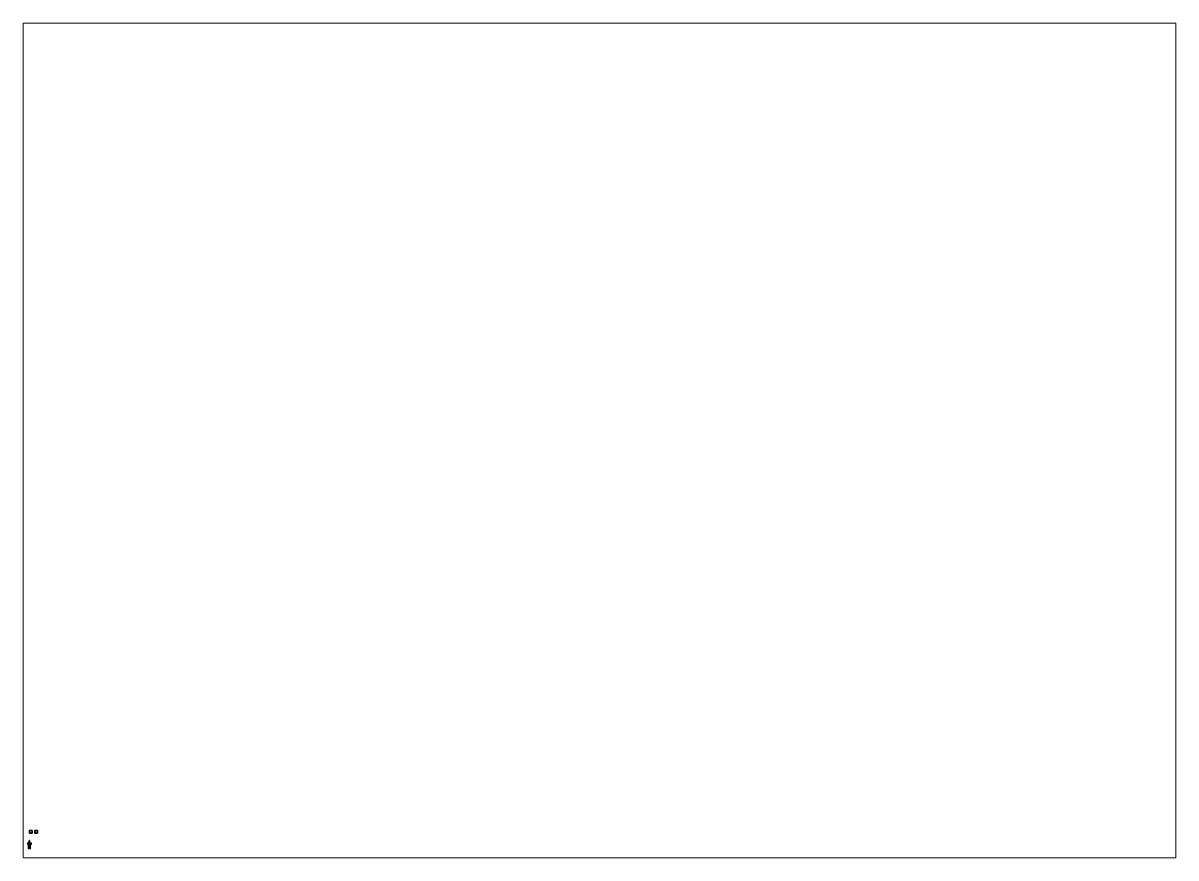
# Paper-space layout 'Layout1' of a CAD drawing. Header units: millimetres. Extents: x 28 to 251, y 20 to 181.
# The model-space entities are those that its viewports show. They can reach past a viewport. Long polylines and large blocks are cut down to what shows.
import ezdxf

# ---------------------------------------------------------------- set-up
doc = ezdxf.new("R2010")
doc.units = ezdxf.units.MM
for name, color, linetype in [('barrel', 1, 'Continuous'), ('carriage', 7, 'Continuous'), ('sleeve', 5, 'Continuous'), ('trail', 5, 'Continuous'), ('turret', 2, 'Continuous'), ('wheels', 2, 'Continuous')]:
    doc.layers.add(name, color=color, linetype=linetype)

msp = doc.modelspace()

# ---------------------------------------------------------------- linework, layer by layer
for points in [[(1, 4.85, 1), (1, 4.85), (0, 4.85), (0, 4.85, 1)], [(1, 4.85), (1, 3.85), (0, 3.85), (0, 4.85)], [(0, 4.85), (0, 3.85), (0, 3.85, 1), (0, 4.85, 1)], [(0, 4.85, 1), (0, 3.85, 1), (1, 3.85, 1), (1, 4.85, 1)], [(1, 3.85, 1), (1, 3.85), (1, 4.85), (1, 4.85, 1)], [(3, 4.85), (3, 3.85), (2, 3.85), (2, 4.85)], [(2, 4.85), (2, 3.85), (3, 3.85), (3, 4.85)], [(0, 3.85, 1), (0, 3.85), (1, 3.85), (1, 3.85, 1)]]:
    msp.add_3dface(points)
at = {"layer": 'barrel'}
for points in [[(-0.08, 0.05, 0.94), (-0.08, -0.25, 0.94), (-0.08, -0.25, 0.98), (-0.08, 0.02, 0.98)], [(0.08, 0.02, 0.98), (0.08, 0.05, 0.94), (-0.08, 0.05, 0.94), (-0.08, 0.02, 0.98)], [(0.08, 0.05, 0.94), (0.08, -0.25, 0.94), (-0.08, -0.25, 0.94), (-0.08, 0.05, 0.94)], [(-0.08, 0.02, 0.98), (-0.08, -0.25, 0.98), (0.08, -0.25, 0.98), (0.08, 0.02, 0.98)], [(-0.02, 0.58, 0.93), (-0.05, 0.58, 0.89), (-0.05, 0.32, 0.89), (-0.03, 0.32, 0.93)], [(-0.05, 0.58, 0.89), (-0.02, 0.58, 0.85), (-0.03, 0.32, 0.85), (-0.05, 0.32, 0.89)], [(-0.02, 0.58, 0.92), (-0.04, 0.58, 0.89), (-0.05, 0.58, 0.89), (-0.02, 0.58, 0.93)], [(-0.04, 0.58, 0.89), (-0.02, 0.58, 0.86), (-0.02, 0.58, 0.85), (-0.05, 0.58, 0.89)], [(-0.03, 0.32, 0.93), (-0.05, 0.32, 0.89), (-0.05, -0.25, 0.89), (-0.03, -0.25, 0.93)], [(-0.05, 0.32, 0.89), (-0.03, 0.32, 0.85), (-0.03, -0.25, 0.85), (-0.05, -0.25, 0.89)], [(-0.02, 1.23, 0.92), (-0.04, 1.23, 0.89), (-0.04, 0.58, 0.89), (-0.02, 0.58, 0.92)], [(-0.04, 1.23, 0.89), (-0.02, 1.23, 0.86), (-0.02, 0.58, 0.86), (-0.04, 0.58, 0.89)], [(0.04, 1.23, 0.89), (-0.04, 1.23, 0.89), (-0.02, 1.23, 0.92), (0.02, 1.23, 0.92)], [(0.02, 1.23, 0.86), (-0.02, 1.23, 0.86), (-0.04, 1.23, 0.89), (0.04, 1.23, 0.89)], [(-0.02, 0.58, 0.85), (0.02, 0.58, 0.85), (0.02, 0.32, 0.85), (-0.03, 0.32, 0.85)], [(-0.03, 0.32, 0.85), (0.02, 0.32, 0.85), (0.02, -0.25, 0.85), (-0.03, -0.25, 0.85)], [(0.02, 1.23, 0.92), (-0.02, 1.23, 0.92), (-0.02, 0.58, 0.92), (0.02, 0.58, 0.92)], [(-0.02, 1.23, 0.86), (0.02, 1.23, 0.86), (0.02, 0.58, 0.86), (-0.02, 0.58, 0.86)], [(0.02, 0.58, 0.93), (-0.02, 0.58, 0.93), (-0.03, 0.32, 0.93), (0.02, 0.32, 0.93)], [(0.02, 0.58, 0.92), (-0.02, 0.58, 0.92), (-0.02, 0.58, 0.93), (0.02, 0.58, 0.93)], [(-0.02, 0.58, 0.86), (0.02, 0.58, 0.86), (0.02, 0.58, 0.85), (-0.02, 0.58, 0.85)], [(0.02, 0.32, 0.93), (-0.03, 0.32, 0.93), (-0.03, -0.25, 0.93), (0.02, -0.25, 0.93)], [(0.04, 1.23, 0.89), (0.02, 1.23, 0.92), (0.02, 0.58, 0.92), (0.04, 0.58, 0.89)], [(0.02, 1.23, 0.86), (0.04, 1.23, 0.89), (0.04, 0.58, 0.89), (0.02, 0.58, 0.86)], [(0.04, 0.58, 0.89), (0.02, 0.58, 0.93), (0.02, 0.32, 0.93), (0.05, 0.32, 0.89)], [(0.02, 0.58, 0.85), (0.04, 0.58, 0.89), (0.05, 0.32, 0.89), (0.02, 0.32, 0.85)], [(0.02, 0.58, 0.86), (0.04, 0.58, 0.89), (0.04, 0.58, 0.89), (0.02, 0.58, 0.85)], [(0.04, 0.58, 0.89), (0.02, 0.58, 0.92), (0.02, 0.58, 0.93), (0.04, 0.58, 0.89)], [(0.02, 0.32, 0.85), (0.05, 0.32, 0.89), (0.05, -0.25, 0.89), (0.02, -0.25, 0.85)], [(0.05, 0.32, 0.89), (0.02, 0.32, 0.93), (0.02, -0.25, 0.93), (0.05, -0.25, 0.89)], [(0.08, -0.25, 0.98), (0.08, -0.25, 0.94), (0.08, 0.05, 0.94), (0.08, 0.02, 0.98)], [(-0.08, -0.25, 0.82), (-0.08, -0.39, 0.82), (-0.08, -0.4, 0.84), (-0.08, -0.25, 0.84)], [(0.08, -0.25, 0.82), (0.08, -0.39, 0.82), (-0.08, -0.39, 0.82), (-0.08, -0.25, 0.82)], [(-0.08, -0.25, 0.84), (-0.08, -0.29, 0.84), (-0.08, -0.29, 0.99), (-0.08, -0.25, 0.99)], [(0.08, -0.25, 0.94), (0.08, -0.25, 0.82), (-0.08, -0.25, 0.82), (-0.08, -0.25, 0.94)], [(-0.08, -0.25, 0.99), (-0.08, -0.29, 0.99), (0.08, -0.29, 0.99), (0.08, -0.25, 0.99)], [(0.08, -0.25, 0.99), (0.08, -0.25, 0.98), (-0.08, -0.25, 0.98), (-0.08, -0.25, 0.99)], [(-0.08, -0.29, 0.84), (-0.08, -0.4, 0.84), (0.04, -0.4, 0.84), (0.04, -0.29, 0.84)], [(-0.08, -0.29, 0.93), (-0.08, -0.44, 0.93), (-0.08, -0.44, 0.98), (-0.08, -0.29, 0.99)], [(-0.08, -0.29, 0.99), (-0.08, -0.44, 0.98), (0.08, -0.44, 0.98), (0.08, -0.29, 0.99)], [(0.04, -0.29, 0.93), (0.04, -0.44, 0.93), (-0.08, -0.44, 0.93), (-0.08, -0.29, 0.93)], [(-0.08, -0.29, 0.93), (-0.08, -0.29, 0.84), (0.04, -0.29, 0.84), (0.04, -0.29, 0.93)], [(-0.08, -0.4, 0.84), (-0.08, -0.39, 0.82), (0.08, -0.39, 0.82), (0.08, -0.4, 0.84)], [(-0.08, -0.44, 0.98), (-0.08, -0.44, 0.93), (0.08, -0.44, 0.93), (0.08, -0.44, 0.98)], [(0.04, -0.29, 0.84), (0.04, -0.4, 0.84), (0.04, -0.44, 0.9), (0.04, -0.29, 0.9)], [(0.04, -0.29, 0.9), (0.04, -0.44, 0.9), (0.04, -0.44, 0.93), (0.04, -0.29, 0.93)], [(0.08, -0.29, 0.93), (0.08, -0.29, 0.9), (0.04, -0.29, 0.9), (0.04, -0.29, 0.93)], [(0.04, -0.44, 0.9), (0.04, -0.4, 0.84), (0.08, -0.4, 0.84), (0.08, -0.44, 0.9)], [(0.04, -0.44, 0.93), (0.04, -0.44, 0.9), (0.08, -0.44, 0.9), (0.08, -0.44, 0.93)], [(0.08, -0.4, 0.84), (0.08, -0.39, 0.82), (0.08, -0.25, 0.82), (0.08, -0.25, 0.84)], [(0.08, -0.29, 0.99), (0.08, -0.29, 0.84), (0.08, -0.25, 0.84), (0.08, -0.25, 0.99)], [(0.08, -0.44, 0.9), (0.08, -0.4, 0.84), (0.08, -0.29, 0.84), (0.08, -0.29, 0.9)], [(0.08, -0.44, 0.98), (0.08, -0.44, 0.9), (0.08, -0.29, 0.9), (0.08, -0.29, 0.99)]]:
    msp.add_3dface(points, dxfattribs=at)
at = {"layer": 'carriage'}
for points in [[(-0.23, 0.11, 0.46), (-0.23, -0.01, 0.46), (-0.23, -0.01, 0.52), (-0.23, 0.11, 0.52)], [(0.23, 0.11, 0.52), (0.23, 0.11, 0.46), (-0.23, 0.11, 0.46), (-0.23, 0.11, 0.52)], [(0.23, 0.11, 0.46), (0.23, -0.01, 0.46), (-0.23, -0.01, 0.46), (-0.23, 0.11, 0.46)], [(-0.23, 0.11, 0.52), (-0.23, -0.01, 0.52), (0.23, -0.01, 0.52), (0.23, 0.11, 0.52)], [(-0.1, 0.02, 0.35), (-0.1, 0.05, 0.31), (-0.2, 0.05, 0.31), (-0.2, 0.02, 0.35)], [(-0.1, 0.05, 0.31), (-0.1, 0.02, 0.27), (-0.2, 0.02, 0.27), (-0.2, 0.05, 0.31)], [(-0.2, -0.03, 0.35), (-0.2, 0.02, 0.35), (-0.2, 0.05, 0.31), (-0.2, -0.05, 0.31)], [(-0.2, -0.05, 0.31), (-0.2, 0.05, 0.31), (-0.2, 0.02, 0.27), (-0.2, -0.03, 0.27)], [(-0.1, -0.03, 0.35), (-0.1, 0.02, 0.35), (-0.2, 0.02, 0.35), (-0.2, -0.03, 0.35)], [(-0.1, 0.02, 0.27), (-0.1, -0.03, 0.27), (-0.2, -0.03, 0.27), (-0.2, 0.02, 0.27)], [(-0.17, 0.03, 0.35), (-0.18, 0, 0.35), (-0.18, 0.02, 0.46), (-0.17, 0.05, 0.46)], [(-0.18, 0, 0.35), (-0.17, -0.03, 0.35), (-0.17, -0.01, 0.46), (-0.18, 0.02, 0.46)], [(-0.14, 0.03, 0.35), (-0.17, 0.03, 0.35), (-0.17, 0.05, 0.46), (-0.14, 0.05, 0.46)], [(-0.12, 0, 0.35), (-0.14, 0.03, 0.35), (-0.14, 0.05, 0.46), (-0.12, 0.02, 0.46)], [(-0.14, -0.03, 0.35), (-0.12, 0, 0.35), (-0.12, 0.02, 0.46), (-0.14, -0.01, 0.46)], [(-0.1, -0.05, 0.31), (-0.1, 0.05, 0.31), (-0.1, 0.02, 0.35), (-0.1, -0.03, 0.35)], [(-0.1, -0.03, 0.27), (-0.1, 0.02, 0.27), (-0.1, 0.05, 0.31), (-0.1, -0.05, 0.31)], [(0.1, -0.03, 0.35), (0.1, 0.02, 0.35), (0.1, 0.05, 0.31), (0.1, -0.05, 0.31)], [(0.2, 0.02, 0.35), (0.2, 0.05, 0.31), (0.1, 0.05, 0.31), (0.1, 0.02, 0.35)], [(0.1, -0.05, 0.31), (0.1, 0.05, 0.31), (0.1, 0.02, 0.27), (0.1, -0.03, 0.27)], [(0.2, 0.05, 0.31), (0.2, 0.02, 0.27), (0.1, 0.02, 0.27), (0.1, 0.05, 0.31)], [(0.2, 0.02, 0.27), (0.2, -0.03, 0.27), (0.1, -0.03, 0.27), (0.1, 0.02, 0.27)], [(0.2, -0.03, 0.35), (0.2, 0.02, 0.35), (0.1, 0.02, 0.35), (0.1, -0.03, 0.35)], [(0.14, 0.03, 0.35), (0.12, 0, 0.35), (0.12, 0.02, 0.46), (0.14, 0.05, 0.46)], [(0.12, 0, 0.35), (0.14, -0.03, 0.35), (0.14, -0.01, 0.46), (0.12, 0.02, 0.46)], [(0.17, 0.03, 0.35), (0.14, 0.03, 0.35), (0.14, 0.05, 0.46), (0.17, 0.05, 0.46)], [(0.18, 0, 0.35), (0.17, 0.03, 0.35), (0.17, 0.05, 0.46), (0.18, 0.02, 0.46)], [(0.17, -0.03, 0.35), (0.18, 0, 0.35), (0.18, 0.02, 0.46), (0.17, -0.01, 0.46)], [(0.2, -0.05, 0.31), (0.2, 0.05, 0.31), (0.2, 0.02, 0.35), (0.2, -0.03, 0.35)], [(0.2, -0.03, 0.27), (0.2, 0.02, 0.27), (0.2, 0.05, 0.31), (0.2, -0.05, 0.31)], [(0.23, -0.01, 0.52), (0.23, -0.01, 0.46), (0.23, 0.11, 0.46), (0.23, 0.11, 0.52)], [(-0.17, -0.01, 0.46), (-0.22, -0.18, 0.41), (-0.28, -0.18, 0.41), (-0.23, -0.01, 0.46)], [(-0.23, -0.01, 0.46), (-0.28, -0.18, 0.41), (-0.28, -0.18, 0.49), (-0.23, -0.01, 0.52)], [(-0.23, -0.01, 0.52), (-0.28, -0.18, 0.49), (-0.22, -0.18, 0.49), (-0.17, -0.01, 0.52)], [(-0.28, -0.18, 0.41), (-0.28, -0.45, 0.41), (-0.28, -0.45, 0.49), (-0.28, -0.18, 0.49)], [(-0.22, -0.18, 0.41), (-0.22, -0.45, 0.41), (-0.28, -0.45, 0.41), (-0.28, -0.18, 0.41)], [(-0.28, -0.18, 0.49), (-0.28, -0.45, 0.49), (-0.22, -0.45, 0.49), (-0.22, -0.18, 0.49)], [(-0.28, -0.45, 0.43), (-0.26, -0.53, 0.43), (-0.26, -0.53, 0.47), (-0.28, -0.45, 0.47)], [(-0.28, -0.45, 0.47), (-0.22, -0.45, 0.47), (-0.22, -0.45, 0.49), (-0.28, -0.45, 0.49)], [(-0.26, -0.53, 0.47), (-0.24, -0.53, 0.47), (-0.22, -0.45, 0.47), (-0.28, -0.45, 0.47)], [(-0.22, -0.45, 0.43), (-0.24, -0.53, 0.43), (-0.26, -0.53, 0.43), (-0.28, -0.45, 0.43)], [(-0.28, -0.45, 0.41), (-0.22, -0.45, 0.41), (-0.22, -0.45, 0.43), (-0.28, -0.45, 0.43)], [(-0.25, -0.48, 0.49), (-0.27, -0.5, 0.49), (-0.27, -0.5, 0.57), (-0.25, -0.48, 0.57)], [(-0.23, -0.5, 0.38), (-0.25, -0.52, 0.38), (-0.27, -0.5, 0.38), (-0.25, -0.48, 0.38)], [(-0.25, -0.48, 0.38), (-0.27, -0.5, 0.38), (-0.27, -0.5, 0.41), (-0.25, -0.48, 0.41)], [(-0.25, -0.48, 0.57), (-0.27, -0.5, 0.57), (-0.25, -0.52, 0.57), (-0.23, -0.5, 0.57)], [(-0.27, -0.5, 0.49), (-0.25, -0.52, 0.49), (-0.25, -0.52, 0.57), (-0.27, -0.5, 0.57)], [(-0.27, -0.5, 0.38), (-0.25, -0.52, 0.38), (-0.25, -0.52, 0.41), (-0.27, -0.5, 0.41)], [(-0.23, -0.5, 0.49), (-0.25, -0.48, 0.49), (-0.25, -0.48, 0.57), (-0.23, -0.5, 0.57)], [(-0.23, -0.5, 0.38), (-0.25, -0.48, 0.38), (-0.25, -0.48, 0.41), (-0.23, -0.5, 0.41)], [(-0.25, -0.52, 0.49), (-0.23, -0.5, 0.49), (-0.23, -0.5, 0.57), (-0.25, -0.52, 0.57)], [(-0.25, -0.52, 0.38), (-0.23, -0.5, 0.38), (-0.23, -0.5, 0.41), (-0.25, -0.52, 0.41)], [(-0.24, -0.53, 0.47), (-0.24, -0.53, 0.43), (-0.22, -0.45, 0.43), (-0.22, -0.45, 0.47)], [(-0.22, -0.18, 0.49), (-0.22, -0.18, 0.41), (-0.17, -0.01, 0.46), (-0.17, -0.01, 0.52)], [(-0.22, -0.45, 0.49), (-0.22, -0.45, 0.41), (-0.22, -0.18, 0.41), (-0.22, -0.18, 0.49)], [(-0.1, -0.03, 0.27), (-0.1, -0.05, 0.31), (-0.2, -0.05, 0.31), (-0.2, -0.03, 0.27)], [(-0.1, -0.05, 0.31), (-0.1, -0.03, 0.35), (-0.2, -0.03, 0.35), (-0.2, -0.05, 0.31)], [(-0.17, -0.01, 0.52), (-0.17, -0.01, 0.46), (0.17, -0.01, 0.46), (0.17, -0.01, 0.52)], [(-0.17, -0.03, 0.35), (-0.14, -0.03, 0.35), (-0.14, -0.01, 0.46), (-0.17, -0.01, 0.46)], [(0.2, -0.03, 0.27), (0.2, -0.05, 0.31), (0.1, -0.05, 0.31), (0.1, -0.03, 0.27)], [(0.2, -0.05, 0.31), (0.2, -0.03, 0.35), (0.1, -0.03, 0.35), (0.1, -0.05, 0.31)], [(0.14, -0.03, 0.35), (0.17, -0.03, 0.35), (0.17, -0.01, 0.46), (0.14, -0.01, 0.46)], [(0.17, -0.01, 0.46), (0.22, -0.18, 0.41), (0.22, -0.18, 0.49), (0.17, -0.01, 0.52)], [(0.17, -0.01, 0.52), (0.22, -0.18, 0.49), (0.28, -0.18, 0.49), (0.23, -0.01, 0.52)], [(0.23, -0.01, 0.46), (0.28, -0.18, 0.41), (0.22, -0.18, 0.41), (0.17, -0.01, 0.46)], [(0.22, -0.18, 0.41), (0.22, -0.45, 0.41), (0.22, -0.45, 0.49), (0.22, -0.18, 0.49)], [(0.28, -0.18, 0.41), (0.28, -0.45, 0.41), (0.22, -0.45, 0.41), (0.22, -0.18, 0.41)], [(0.22, -0.18, 0.49), (0.22, -0.45, 0.49), (0.28, -0.45, 0.49), (0.28, -0.18, 0.49)], [(0.22, -0.45, 0.43), (0.24, -0.53, 0.43), (0.24, -0.53, 0.47), (0.22, -0.45, 0.47)], [(0.22, -0.45, 0.47), (0.28, -0.45, 0.47), (0.28, -0.45, 0.49), (0.22, -0.45, 0.49)], [(0.24, -0.53, 0.47), (0.26, -0.53, 0.47), (0.28, -0.45, 0.47), (0.22, -0.45, 0.47)], [(0.22, -0.45, 0.41), (0.28, -0.45, 0.41), (0.28, -0.45, 0.43), (0.22, -0.45, 0.43)], [(0.28, -0.45, 0.43), (0.26, -0.53, 0.43), (0.24, -0.53, 0.43), (0.22, -0.45, 0.43)], [(0.28, -0.18, 0.49), (0.28, -0.18, 0.41), (0.23, -0.01, 0.46), (0.23, -0.01, 0.52)], [(0.25, -0.48, 0.49), (0.23, -0.5, 0.49), (0.23, -0.5, 0.57), (0.25, -0.48, 0.57)], [(0.25, -0.48, 0.38), (0.23, -0.5, 0.38), (0.23, -0.5, 0.41), (0.25, -0.48, 0.41)], [(0.25, -0.48, 0.57), (0.23, -0.5, 0.57), (0.25, -0.52, 0.57), (0.27, -0.5, 0.57)], [(0.27, -0.5, 0.38), (0.25, -0.52, 0.38), (0.23, -0.5, 0.38), (0.25, -0.48, 0.38)], [(0.23, -0.5, 0.49), (0.25, -0.52, 0.49), (0.25, -0.52, 0.57), (0.23, -0.5, 0.57)], [(0.23, -0.5, 0.38), (0.25, -0.52, 0.38), (0.25, -0.52, 0.41), (0.23, -0.5, 0.41)], [(0.27, -0.5, 0.49), (0.25, -0.48, 0.49), (0.25, -0.48, 0.57), (0.27, -0.5, 0.57)], [(0.27, -0.5, 0.38), (0.25, -0.48, 0.38), (0.25, -0.48, 0.41), (0.27, -0.5, 0.41)], [(0.25, -0.52, 0.49), (0.27, -0.5, 0.49), (0.27, -0.5, 0.57), (0.25, -0.52, 0.57)], [(0.25, -0.52, 0.38), (0.27, -0.5, 0.38), (0.27, -0.5, 0.41), (0.25, -0.52, 0.41)], [(0.26, -0.53, 0.47), (0.26, -0.53, 0.43), (0.28, -0.45, 0.43), (0.28, -0.45, 0.47)], [(0.28, -0.45, 0.49), (0.28, -0.45, 0.41), (0.28, -0.18, 0.41), (0.28, -0.18, 0.49)]]:
    msp.add_3dface(points, dxfattribs=at)
at = {"layer": 'sleeve'}
for points in [[(-0.05, 0.3, 0.94), (-0.07, 0.3, 0.89), (-0.08, 0.04, 0.89), (-0.06, 0.04, 0.95)], [(-0.07, 0.3, 0.89), (-0.05, 0.3, 0.84), (-0.06, 0.04, 0.83), (-0.08, 0.04, 0.89)], [(-0.06, 0.04, 0.95), (-0.08, 0.04, 0.89), (-0.08, -0.25, 0.89), (-0.06, -0.25, 0.95)], [(-0.08, 0.04, 0.89), (-0.06, 0.04, 0.83), (-0.06, -0.25, 0.83), (-0.08, -0.25, 0.89)], [(-0.05, 0.3, 0.84), (-0.07, 0.3, 0.89), (-0.05, 0.32, 0.89), (-0.03, 0.32, 0.85)], [(-0.07, 0.3, 0.89), (-0.05, 0.3, 0.94), (-0.03, 0.32, 0.93), (-0.05, 0.32, 0.89)], [(-0.04, 0.8, 0.7), (-0.06, 0.8, 0.74), (0, 0.83, 0.74)], [(-0.06, 0.8, 0.74), (-0.04, 0.8, 0.78), (0, 0.83, 0.74)], [(-0.04, 0.8, 0.78), (-0.06, 0.8, 0.74), (-0.06, -0.1, 0.74), (-0.04, -0.1, 0.78)], [(-0.06, 0.8, 0.74), (-0.04, 0.8, 0.7), (-0.04, -0.1, 0.7), (-0.06, -0.1, 0.74)], [(-0.06, 0.61, 0.79), (-0.06, -0.1, 0.79), (-0.06, -0.1, 0.82), (-0.06, 0.61, 0.82)], [(0.06, 0.61, 0.82), (0.06, 0.61, 0.79), (-0.06, 0.61, 0.79), (-0.06, 0.61, 0.82)], [(0.06, 0.61, 0.79), (0.06, -0.1, 0.79), (-0.06, -0.1, 0.79), (-0.06, 0.61, 0.79)], [(-0.04, 0.32, 0.86), (-0.04, 0.61, 0.82), (-0.06, 0.61, 0.82), (-0.06, 0.32, 0.86)], [(-0.06, 0.32, 0.86), (-0.06, -0.29, 0.82), (-0.04, -0.29, 0.82), (-0.04, 0.32, 0.86)], [(0, 0.3, 0.96), (-0.05, 0.3, 0.94), (-0.06, 0.04, 0.95), (0, 0.04, 0.97)], [(-0.05, 0.3, 0.84), (0, 0.3, 0.82), (0, 0.04, 0.81), (-0.06, 0.04, 0.83)], [(0, 0.04, 0.97), (-0.06, 0.04, 0.95), (-0.06, -0.25, 0.95), (0, -0.25, 0.97)], [(-0.06, 0.04, 0.83), (0, 0.04, 0.81), (0, -0.25, 0.81), (-0.06, -0.25, 0.83)], [(0, 0.3, 0.82), (-0.05, 0.3, 0.84), (-0.03, 0.32, 0.85), (0, 0.32, 0.85)], [(-0.05, 0.3, 0.94), (0, 0.3, 0.96), (0, 0.32, 0.93), (-0.03, 0.32, 0.93)], [(0, 0.8, 0.68), (-0.04, 0.8, 0.7), (0, 0.83, 0.74)], [(-0.04, 0.8, 0.78), (0, 0.8, 0.8), (0, 0.83, 0.74)], [(0, 0.8, 0.8), (-0.04, 0.8, 0.78), (-0.04, -0.1, 0.78), (0, -0.1, 0.8)], [(-0.04, 0.8, 0.7), (0, 0.8, 0.68), (0, -0.1, 0.68), (-0.04, -0.1, 0.7)], [(-0.04, 0.61, 0.82), (-0.04, -0.29, 0.82), (0.04, -0.29, 0.82), (0.04, 0.61, 0.82)], [(-0.04, 0.32, 0.86), (-0.04, -0.29, 0.82), (-0.04, 0.61, 0.82), (-0.04, 0.32, 0.86)], [(0.06, 0.8, 0.74), (0.04, 0.8, 0.7), (0, 0.83, 0.74)], [(0.04, 0.8, 0.7), (0, 0.8, 0.68), (0, 0.83, 0.74)], [(0, 0.8, 0.8), (0.04, 0.8, 0.78), (0, 0.83, 0.74)], [(0.04, 0.8, 0.78), (0.06, 0.8, 0.74), (0, 0.83, 0.74)], [(0.04, 0.8, 0.78), (0, 0.8, 0.8), (0, -0.1, 0.8), (0.04, -0.1, 0.78)], [(0, 0.8, 0.68), (0.04, 0.8, 0.7), (0.04, -0.1, 0.7), (0, -0.1, 0.68)], [(0.05, 0.3, 0.84), (0, 0.3, 0.82), (0, 0.32, 0.85), (0.02, 0.32, 0.85)], [(0, 0.3, 0.96), (0.05, 0.3, 0.94), (0.02, 0.32, 0.93), (0, 0.32, 0.93)], [(0.05, 0.3, 0.94), (0, 0.3, 0.96), (0, 0.04, 0.97), (0.06, 0.04, 0.95)], [(0, 0.3, 0.82), (0.05, 0.3, 0.84), (0.06, 0.04, 0.83), (0, 0.04, 0.81)], [(0.06, 0.04, 0.95), (0, 0.04, 0.97), (0, -0.25, 0.97), (0.06, -0.25, 0.95)], [(0, 0.04, 0.81), (0.06, 0.04, 0.83), (0.06, -0.25, 0.83), (0, -0.25, 0.81)], [(0.07, 0.3, 0.89), (0.05, 0.3, 0.84), (0.02, 0.32, 0.85), (0.05, 0.32, 0.89)], [(0.05, 0.3, 0.94), (0.07, 0.3, 0.89), (0.05, 0.32, 0.89), (0.02, 0.32, 0.93)], [(0.06, 0.8, 0.74), (0.04, 0.8, 0.78), (0.04, -0.1, 0.78), (0.06, -0.1, 0.74)], [(0.04, 0.8, 0.7), (0.06, 0.8, 0.74), (0.06, -0.1, 0.74), (0.04, -0.1, 0.7)], [(0.06, 0.32, 0.86), (0.06, 0.61, 0.82), (0.04, 0.61, 0.82), (0.04, 0.32, 0.86)], [(0.04, 0.32, 0.86), (0.04, -0.29, 0.82), (0.06, -0.29, 0.82), (0.06, 0.32, 0.86)], [(0.07, 0.3, 0.89), (0.05, 0.3, 0.94), (0.06, 0.04, 0.95), (0.08, 0.04, 0.89)], [(0.05, 0.3, 0.84), (0.07, 0.3, 0.89), (0.08, 0.04, 0.89), (0.06, 0.04, 0.83)], [(0.06, -0.1, 0.82), (0.06, -0.1, 0.79), (0.06, 0.61, 0.79), (0.06, 0.61, 0.82)], [(0.06, 0.32, 0.86), (0.06, -0.29, 0.82), (0.06, 0.61, 0.82), (0.06, 0.32, 0.86)], [(0.08, 0.04, 0.89), (0.06, 0.04, 0.95), (0.06, -0.25, 0.95), (0.08, -0.25, 0.89)], [(0.06, 0.04, 0.83), (0.08, 0.04, 0.89), (0.08, -0.25, 0.89), (0.06, -0.25, 0.83)], [(0, -0.25, 0.97), (-0.06, -0.25, 0.95), (-0.08, -0.25, 0.89), (0.06, -0.25, 0.95)], [(0.06, -0.25, 0.95), (-0.08, -0.25, 0.89), (-0.06, -0.25, 0.83), (0.08, -0.25, 0.89)], [(-0.06, -0.1, 0.8), (-0.06, -0.1, 0.79), (0.06, -0.1, 0.79), (0.06, -0.1, 0.8)], [(0.06, -0.1, 0.8), (0.06, -0.29, 0.8), (-0.06, -0.29, 0.8), (-0.06, -0.1, 0.8)], [(-0.06, -0.1, 0.8), (-0.06, -0.29, 0.8), (-0.06, -0.29, 0.82), (-0.06, -0.1, 0.82)], [(-0.04, -0.1, 0.8), (-0.04, -0.1, 0.68), (-0.06, -0.1, 0.68), (-0.06, -0.1, 0.8)], [(-0.06, -0.1, 0.68), (-0.06, -0.45, 0.68), (-0.06, -0.53, 0.77), (-0.06, -0.1, 0.77)], [(-0.04, -0.1, 0.68), (-0.04, -0.45, 0.68), (-0.06, -0.45, 0.68), (-0.06, -0.1, 0.68)], [(-0.06, -0.1, 0.77), (-0.06, -0.53, 0.77), (-0.06, -0.53, 0.8), (-0.06, -0.1, 0.8)], [(0.08, -0.25, 0.89), (-0.06, -0.25, 0.83), (0, -0.25, 0.81), (0.06, -0.25, 0.83)], [(-0.06, -0.29, 0.82), (-0.06, -0.29, 0.8), (0.06, -0.29, 0.8), (0.06, -0.29, 0.82)], [(-0.06, -0.29, 0.8), (-0.06, -0.53, 0.8), (-0.04, -0.53, 0.8), (-0.04, -0.29, 0.8)], [(-0.06, -0.53, 0.77), (-0.06, -0.45, 0.68), (-0.04, -0.45, 0.68), (-0.04, -0.53, 0.77)], [(-0.06, -0.53, 0.8), (-0.06, -0.53, 0.77), (-0.04, -0.53, 0.77), (-0.04, -0.53, 0.8)], [(-0.04, -0.53, 0.77), (-0.04, -0.45, 0.68), (-0.04, -0.1, 0.68), (-0.04, -0.1, 0.77)], [(-0.04, -0.53, 0.8), (-0.04, -0.53, 0.77), (-0.04, -0.1, 0.77), (-0.04, -0.1, 0.8)], [(0.04, -0.1, 0.68), (0.04, -0.45, 0.68), (0.04, -0.53, 0.77), (0.04, -0.1, 0.77)], [(0.06, -0.1, 0.8), (0.06, -0.1, 0.68), (0.04, -0.1, 0.68), (0.04, -0.1, 0.8)], [(0.06, -0.1, 0.68), (0.06, -0.45, 0.68), (0.04, -0.45, 0.68), (0.04, -0.1, 0.68)], [(0.04, -0.1, 0.77), (0.04, -0.53, 0.77), (0.04, -0.53, 0.8), (0.04, -0.1, 0.8)], [(0.04, -0.29, 0.8), (0.04, -0.53, 0.8), (0.06, -0.53, 0.8), (0.06, -0.29, 0.8)], [(0.04, -0.53, 0.77), (0.04, -0.45, 0.68), (0.06, -0.45, 0.68), (0.06, -0.53, 0.77)], [(0.04, -0.53, 0.8), (0.04, -0.53, 0.77), (0.06, -0.53, 0.77), (0.06, -0.53, 0.8)], [(0.06, -0.53, 0.77), (0.06, -0.45, 0.68), (0.06, -0.1, 0.68), (0.06, -0.1, 0.77)], [(0.06, -0.53, 0.8), (0.06, -0.53, 0.77), (0.06, -0.1, 0.77), (0.06, -0.1, 0.8)], [(0.06, -0.29, 0.82), (0.06, -0.29, 0.8), (0.06, -0.1, 0.8), (0.06, -0.1, 0.82)]]:
    msp.add_3dface(points, dxfattribs=at)
at = {"layer": 'trail'}
for points in [[(-0.26, -0.45, 0.41), (-0.28, -0.53, 0.41), (-0.28, -0.53, 0.43), (-0.26, -0.45, 0.43)], [(-0.24, -0.45, 0.41), (-0.22, -0.53, 0.41), (-0.28, -0.53, 0.41), (-0.26, -0.45, 0.41)], [(-0.26, -0.45, 0.47), (-0.28, -0.53, 0.47), (-0.28, -0.53, 0.49), (-0.26, -0.45, 0.49)], [(-0.26, -0.45, 0.49), (-0.28, -0.53, 0.49), (-0.22, -0.53, 0.49), (-0.24, -0.45, 0.49)], [(-0.26, -0.45, 0.43), (-0.28, -0.53, 0.43), (-0.22, -0.53, 0.43), (-0.24, -0.45, 0.43)], [(-0.22, -0.53, 0.47), (-0.28, -0.53, 0.47), (-0.26, -0.45, 0.47), (-0.24, -0.45, 0.47)], [(-0.28, -0.53, 0.41), (-0.28, -1.2, 0.41), (-0.28, -1.21, 0.49), (-0.28, -0.53, 0.49)], [(-0.22, -0.53, 0.41), (-0.22, -1.2, 0.41), (-0.28, -1.2, 0.41), (-0.28, -0.53, 0.41)], [(-0.28, -0.53, 0.49), (-0.28, -1.21, 0.49), (-0.22, -1.21, 0.49), (-0.22, -0.53, 0.49)], [(-0.22, -0.53, 0.43), (-0.28, -0.53, 0.43), (-0.28, -0.53, 0.47), (-0.22, -0.53, 0.47)], [(-0.28, -1.2, 0.41), (-0.28, -1.38, 0.39), (-0.28, -1.42, 0.45), (-0.28, -1.21, 0.49)], [(-0.22, -1.2, 0.41), (-0.22, -1.38, 0.39), (-0.28, -1.38, 0.39), (-0.28, -1.2, 0.41)], [(-0.28, -1.21, 0.49), (-0.28, -1.42, 0.45), (-0.22, -1.42, 0.45), (-0.22, -1.21, 0.49)], [(-0.28, -1.38, 0.39), (-0.28, -1.65, 0.32), (-0.28, -1.65, 0.38), (-0.28, -1.42, 0.45)], [(-0.22, -1.38, 0.39), (-0.22, -1.65, 0.32), (-0.28, -1.65, 0.32), (-0.28, -1.38, 0.39)], [(-0.28, -1.42, 0.45), (-0.28, -1.65, 0.38), (-0.22, -1.65, 0.38), (-0.22, -1.42, 0.45)], [(-0.28, -1.65, 0.38), (-0.28, -1.87, 0.27), (-0.22, -1.87, 0.27), (-0.22, -1.65, 0.38)], [(-0.22, -1.65, 0.32), (-0.22, -1.82, 0.24), (-0.28, -1.82, 0.24), (-0.28, -1.65, 0.32)], [(-0.28, -1.65, 0.32), (-0.28, -1.82, 0.24), (-0.28, -1.87, 0.27), (-0.28, -1.65, 0.38)], [(-0.28, -1.87, 0.27), (-0.28, -1.82, 0.24), (-0.22, -1.82, 0.24), (-0.22, -1.87, 0.27)], [(-0.22, -0.53, 0.43), (-0.22, -0.53, 0.41), (-0.24, -0.45, 0.41), (-0.24, -0.45, 0.43)], [(-0.22, -0.53, 0.49), (-0.22, -0.53, 0.47), (-0.24, -0.45, 0.47), (-0.24, -0.45, 0.49)], [(-0.22, -1.21, 0.49), (-0.22, -1.2, 0.41), (-0.22, -0.53, 0.41), (-0.22, -0.53, 0.49)], [(-0.22, -1.42, 0.45), (-0.22, -1.38, 0.39), (-0.22, -1.2, 0.41), (-0.22, -1.21, 0.49)], [(-0.22, -1.65, 0.38), (-0.22, -1.65, 0.32), (-0.22, -1.38, 0.39), (-0.22, -1.42, 0.45)], [(-0.22, -1.87, 0.27), (-0.22, -1.82, 0.24), (-0.22, -1.65, 0.32), (-0.22, -1.65, 0.38)], [(0.24, -0.45, 0.47), (0.22, -0.53, 0.47), (0.22, -0.53, 0.49), (0.24, -0.45, 0.49)], [(0.24, -0.45, 0.49), (0.22, -0.53, 0.49), (0.28, -0.53, 0.49), (0.26, -0.45, 0.49)], [(0.24, -0.45, 0.41), (0.22, -0.53, 0.41), (0.22, -0.53, 0.43), (0.24, -0.45, 0.43)], [(0.26, -0.45, 0.41), (0.28, -0.53, 0.41), (0.22, -0.53, 0.41), (0.24, -0.45, 0.41)], [(0.28, -0.53, 0.47), (0.22, -0.53, 0.47), (0.24, -0.45, 0.47), (0.26, -0.45, 0.47)], [(0.24, -0.45, 0.43), (0.22, -0.53, 0.43), (0.28, -0.53, 0.43), (0.26, -0.45, 0.43)], [(0.22, -0.53, 0.41), (0.22, -1.2, 0.41), (0.22, -1.21, 0.49), (0.22, -0.53, 0.49)], [(0.28, -0.53, 0.41), (0.28, -1.2, 0.41), (0.22, -1.2, 0.41), (0.22, -0.53, 0.41)], [(0.22, -0.53, 0.49), (0.22, -1.21, 0.49), (0.28, -1.21, 0.49), (0.28, -0.53, 0.49)], [(0.28, -0.53, 0.43), (0.22, -0.53, 0.43), (0.22, -0.53, 0.47), (0.28, -0.53, 0.47)], [(0.22, -1.2, 0.41), (0.22, -1.38, 0.39), (0.22, -1.42, 0.45), (0.22, -1.21, 0.49)], [(0.28, -1.2, 0.41), (0.28, -1.38, 0.39), (0.22, -1.38, 0.39), (0.22, -1.2, 0.41)], [(0.22, -1.21, 0.49), (0.22, -1.42, 0.45), (0.28, -1.42, 0.45), (0.28, -1.21, 0.49)], [(0.22, -1.38, 0.39), (0.22, -1.65, 0.32), (0.22, -1.65, 0.38), (0.22, -1.42, 0.45)], [(0.28, -1.38, 0.39), (0.28, -1.65, 0.32), (0.22, -1.65, 0.32), (0.22, -1.38, 0.39)], [(0.22, -1.42, 0.45), (0.22, -1.65, 0.38), (0.28, -1.65, 0.38), (0.28, -1.42, 0.45)], [(0.22, -1.65, 0.32), (0.22, -1.82, 0.24), (0.22, -1.87, 0.27), (0.22, -1.65, 0.38)], [(0.28, -1.65, 0.32), (0.28, -1.82, 0.24), (0.22, -1.82, 0.24), (0.22, -1.65, 0.32)], [(0.22, -1.65, 0.38), (0.22, -1.87, 0.27), (0.28, -1.87, 0.27), (0.28, -1.65, 0.38)], [(0.22, -1.87, 0.27), (0.22, -1.82, 0.24), (0.28, -1.82, 0.24), (0.28, -1.87, 0.27)], [(0.28, -0.53, 0.49), (0.28, -0.53, 0.47), (0.26, -0.45, 0.47), (0.26, -0.45, 0.49)], [(0.28, -0.53, 0.43), (0.28, -0.53, 0.41), (0.26, -0.45, 0.41), (0.26, -0.45, 0.43)], [(0.28, -1.21, 0.49), (0.28, -1.2, 0.41), (0.28, -0.53, 0.41), (0.28, -0.53, 0.49)], [(0.28, -1.42, 0.45), (0.28, -1.38, 0.39), (0.28, -1.2, 0.41), (0.28, -1.21, 0.49)], [(0.28, -1.65, 0.38), (0.28, -1.65, 0.32), (0.28, -1.38, 0.39), (0.28, -1.42, 0.45)], [(0.28, -1.87, 0.27), (0.28, -1.82, 0.24), (0.28, -1.65, 0.32), (0.28, -1.65, 0.38)]]:
    msp.add_3dface(points, dxfattribs=at)
at = {"layer": 'turret'}
for points in [[(-0.11, 0, 0.69), (-0.11, 0.02, 0.67), (-0.23, 0.02, 0.67), (-0.23, 0, 0.69)], [(-0.11, 0.02, 0.67), (-0.11, 0, 0.66), (-0.23, 0, 0.66), (-0.23, 0.02, 0.67)], [(-0.23, 0, 0.69), (-0.23, 0.02, 0.67), (-0.23, 0, 0.66), (-0.23, -0.02, 0.67)], [(-0.11, -0.02, 0.67), (-0.11, 0, 0.69), (-0.23, 0, 0.69), (-0.23, -0.02, 0.67)], [(-0.11, 0, 0.66), (-0.11, -0.02, 0.67), (-0.23, -0.02, 0.67), (-0.23, 0, 0.66)], [(-0.05, 0.01, 0.65), (-0.06, 0.02, 0.63), (-0.17, -0.09, 0.65), (-0.16, -0.1, 0.67)], [(-0.06, 0.02, 0.63), (-0.05, 0.01, 0.62), (-0.16, -0.11, 0.64), (-0.17, -0.09, 0.65)], [(-0.04, 0, 0.63), (-0.05, 0.01, 0.65), (-0.16, -0.1, 0.67), (-0.15, -0.11, 0.65)], [(-0.05, 0.01, 0.62), (-0.04, 0, 0.63), (-0.15, -0.11, 0.65), (-0.16, -0.11, 0.64)], [(0, 0.17, 0.59), (-0.08, 0.13, 0.59), (-0.12, 0.05, 0.59), (0.08, 0.13, 0.59)], [(-0.08, 0.13, 0.52), (-0.12, 0.05, 0.52), (-0.12, 0.05, 0.59), (-0.08, 0.13, 0.59)], [(0.08, 0.13, 0.59), (-0.12, 0.05, 0.59), (-0.08, -0.03, 0.59), (0.12, 0.05, 0.59)], [(-0.12, 0.05, 0.52), (-0.08, -0.03, 0.52), (-0.08, -0.03, 0.59), (-0.12, 0.05, 0.59)], [(-0.09, 0.07, 0.82), (-0.09, 0.1, 0.75), (-0.11, 0.1, 0.75), (-0.11, 0.07, 0.82)], [(-0.09, 0.1, 0.75), (-0.09, 0.07, 0.68), (-0.11, 0.07, 0.68), (-0.11, 0.1, 0.75)], [(-0.11, 0.1, 0.75), (-0.11, 0.07, 0.68), (-0.11, 0, 0.65), (-0.11, -0.07, 0.68)], [(-0.11, 0.07, 0.82), (-0.11, 0.1, 0.75), (-0.11, -0.07, 0.68), (-0.11, -0.1, 0.75)], [(-0.09, 0, 0.85), (-0.09, 0.07, 0.82), (-0.11, 0.07, 0.82), (-0.11, 0, 0.85)], [(-0.09, 0.07, 0.68), (-0.09, 0, 0.65), (-0.11, 0, 0.65), (-0.11, 0.07, 0.68)], [(-0.11, 0, 0.85), (-0.11, 0.07, 0.82), (-0.11, -0.1, 0.75), (-0.11, -0.07, 0.82)], [(-0.09, -0.07, 0.82), (-0.09, 0, 0.85), (-0.11, 0, 0.85), (-0.11, -0.07, 0.82)], [(-0.09, 0, 0.65), (-0.09, -0.07, 0.68), (-0.11, -0.07, 0.68), (-0.11, 0, 0.65)], [(-0.06, 0.08, 0.78), (-0.06, 0.11, 0.59), (-0.09, 0.11, 0.59), (-0.09, 0.08, 0.78)], [(-0.09, 0.11, 0.59), (-0.09, -0.01, 0.59), (-0.09, -0.01, 0.78), (-0.09, 0.08, 0.78)], [(-0.09, -0.07, 0.68), (-0.09, 0.1, 0.75), (-0.09, 0.07, 0.82), (-0.09, -0.1, 0.75)], [(-0.09, 0, 0.65), (-0.09, 0.07, 0.68), (-0.09, 0.1, 0.75), (-0.09, -0.07, 0.68)], [(-0.09, 0.08, 0.78), (-0.09, -0.01, 0.78), (-0.06, -0.01, 0.78), (-0.06, 0.08, 0.78)], [(-0.09, -0.1, 0.75), (-0.09, 0.07, 0.82), (-0.09, 0, 0.85), (-0.09, -0.07, 0.82)], [(0, 0.17, 0.52), (-0.08, 0.13, 0.52), (-0.08, 0.13, 0.59), (0, 0.17, 0.59)], [(0.12, 0.05, 0.59), (-0.08, -0.03, 0.59), (0, -0.07, 0.59), (0.08, -0.03, 0.59)], [(-0.06, -0.01, 0.78), (-0.06, -0.01, 0.59), (-0.06, 0.11, 0.59), (-0.06, 0.08, 0.78)], [(0.08, 0.13, 0.52), (0, 0.17, 0.52), (0, 0.17, 0.59), (0.08, 0.13, 0.59)], [(0.06, 0.11, 0.59), (0.06, -0.01, 0.59), (0.06, -0.01, 0.78), (0.06, 0.08, 0.78)], [(0.09, 0.08, 0.78), (0.09, 0.11, 0.59), (0.06, 0.11, 0.59), (0.06, 0.08, 0.78)], [(0.06, 0.08, 0.78), (0.06, -0.01, 0.78), (0.09, -0.01, 0.78), (0.09, 0.08, 0.78)], [(0.12, 0.05, 0.52), (0.08, 0.13, 0.52), (0.08, 0.13, 0.59), (0.12, 0.05, 0.59)], [(0.08, -0.03, 0.52), (0.12, 0.05, 0.52), (0.12, 0.05, 0.59), (0.08, -0.03, 0.59)], [(0.09, -0.01, 0.78), (0.09, -0.01, 0.59), (0.09, 0.11, 0.59), (0.09, 0.08, 0.78)], [(-0.19, -0.12, 0.57), (-0.18, -0.13, 0.56), (-0.26, -0.22, 0.57), (-0.27, -0.2, 0.59)], [(-0.18, -0.13, 0.59), (-0.19, -0.12, 0.57), (-0.27, -0.2, 0.59), (-0.26, -0.21, 0.6)], [(-0.26, -0.21, 0.6), (-0.27, -0.2, 0.59), (-0.26, -0.22, 0.57), (-0.25, -0.22, 0.59)], [(-0.18, -0.13, 0.56), (-0.17, -0.14, 0.58), (-0.25, -0.22, 0.59), (-0.26, -0.22, 0.57)], [(-0.17, -0.14, 0.58), (-0.18, -0.13, 0.59), (-0.26, -0.21, 0.6), (-0.25, -0.22, 0.59)], [(-0.23, -0.03, 0.64), (-0.21, -0.07, 0.57), (-0.23, -0.08, 0.57), (-0.25, -0.05, 0.64)], [(-0.21, -0.04, 0.71), (-0.23, -0.03, 0.64), (-0.25, -0.05, 0.64), (-0.23, -0.06, 0.71)], [(-0.23, -0.06, 0.71), (-0.25, -0.05, 0.64), (-0.13, -0.18, 0.59), (-0.11, -0.19, 0.67)], [(-0.25, -0.05, 0.64), (-0.23, -0.08, 0.57), (-0.18, -0.13, 0.55), (-0.13, -0.18, 0.59)], [(-0.16, -0.12, 0.55), (-0.21, -0.07, 0.57), (-0.23, -0.03, 0.64), (-0.11, -0.16, 0.59)], [(-0.11, -0.16, 0.59), (-0.23, -0.03, 0.64), (-0.21, -0.04, 0.71), (-0.09, -0.17, 0.66)], [(-0.16, -0.09, 0.75), (-0.21, -0.04, 0.71), (-0.23, -0.06, 0.71), (-0.18, -0.1, 0.75)], [(-0.18, -0.1, 0.75), (-0.23, -0.06, 0.71), (-0.11, -0.19, 0.67), (-0.13, -0.15, 0.73)], [(-0.21, -0.07, 0.57), (-0.16, -0.12, 0.55), (-0.18, -0.13, 0.55), (-0.23, -0.08, 0.57)], [(-0.09, -0.17, 0.66), (-0.21, -0.04, 0.71), (-0.16, -0.09, 0.75), (-0.11, -0.14, 0.73)], [(-0.11, -0.14, 0.73), (-0.16, -0.09, 0.75), (-0.18, -0.1, 0.75), (-0.13, -0.15, 0.73)], [(-0.16, -0.12, 0.55), (-0.11, -0.16, 0.59), (-0.13, -0.18, 0.59), (-0.18, -0.13, 0.55)], [(-0.09, -0.17, 0.66), (-0.11, -0.14, 0.73), (-0.13, -0.15, 0.73), (-0.11, -0.19, 0.67)], [(-0.11, -0.16, 0.59), (-0.09, -0.17, 0.66), (-0.11, -0.19, 0.67), (-0.13, -0.18, 0.59)], [(-0.09, -0.1, 0.75), (-0.09, -0.07, 0.82), (-0.11, -0.07, 0.82), (-0.11, -0.1, 0.75)], [(-0.09, -0.07, 0.68), (-0.09, -0.1, 0.75), (-0.11, -0.1, 0.75), (-0.11, -0.07, 0.68)], [(-0.09, -0.01, 0.78), (-0.09, -0.01, 0.59), (-0.06, -0.01, 0.59), (-0.06, -0.01, 0.78)], [(-0.08, -0.03, 0.52), (0, -0.07, 0.52), (0, -0.07, 0.59), (-0.08, -0.03, 0.59)], [(0, -0.07, 0.52), (0.08, -0.03, 0.52), (0.08, -0.03, 0.59), (0, -0.07, 0.59)], [(0.06, -0.01, 0.78), (0.06, -0.01, 0.59), (0.09, -0.01, 0.59), (0.09, -0.01, 0.78)]]:
    msp.add_3dface(points, dxfattribs=at)
at = {"layer": 'wheels'}
for points in [[(-0.5, 0.22, 0.53), (-0.5, 0.31, 0.31), (-0.6, 0.31, 0.31), (-0.6, 0.22, 0.53)], [(-0.5, 0.31, 0.31), (-0.5, 0.22, 0.09), (-0.6, 0.22, 0.09), (-0.6, 0.31, 0.31)], [(-0.6, -0.31, 0.31), (-0.6, 0.22, 0.53), (-0.6, 0.31, 0.31), (-0.6, -0.22, 0.09)], [(-0.6, -0.22, 0.09), (-0.6, 0.31, 0.31), (-0.6, 0.22, 0.09), (-0.6, 0)], [(-0.5, 0, 0.62), (-0.5, 0.22, 0.53), (-0.6, 0.22, 0.53), (-0.6, 0, 0.62)], [(-0.5, 0.22, 0.09), (-0.5, 0), (-0.6, 0), (-0.6, 0.22, 0.09)], [(-0.6, -0.22, 0.53), (-0.6, 0, 0.62), (-0.6, 0.22, 0.53), (-0.6, -0.31, 0.31)], [(-0.5, -0.22, 0.53), (-0.5, 0, 0.62), (-0.6, 0, 0.62), (-0.6, -0.22, 0.53)], [(-0.5, 0), (-0.5, -0.22, 0.09), (-0.6, -0.22, 0.09), (-0.6, 0)], [(-0.5, 0.31, 0.31), (-0.5, -0.22, 0.09), (-0.5, 0), (-0.5, 0.22, 0.09)], [(-0.5, 0.22, 0.53), (-0.5, -0.31, 0.31), (-0.5, -0.22, 0.09), (-0.5, 0.31, 0.31)], [(-0.5, 0, 0.62), (-0.5, -0.22, 0.53), (-0.5, -0.31, 0.31), (-0.5, 0.22, 0.53)], [(0.5, 0.02, 0.34), (0.5, 0.03, 0.31), (-0.5, 0.03, 0.31), (-0.5, 0.02, 0.34)], [(0.5, 0.03, 0.31), (0.5, 0.02, 0.28), (-0.5, 0.02, 0.28), (-0.5, 0.03, 0.31)], [(0.5, -0.02, 0.34), (0.5, 0.02, 0.34), (-0.5, 0.02, 0.34), (-0.5, -0.02, 0.34)], [(0.5, 0.02, 0.28), (0.5, -0.02, 0.28), (-0.5, -0.02, 0.28), (-0.5, 0.02, 0.28)], [(0.5, -0.31, 0.31), (0.5, 0.22, 0.53), (0.5, 0.31, 0.31), (0.5, -0.22, 0.09)], [(0.6, 0.22, 0.53), (0.6, 0.31, 0.31), (0.5, 0.31, 0.31), (0.5, 0.22, 0.53)], [(0.5, -0.22, 0.09), (0.5, 0.31, 0.31), (0.5, 0.22, 0.09), (0.5, 0)], [(0.6, 0.31, 0.31), (0.6, 0.22, 0.09), (0.5, 0.22, 0.09), (0.5, 0.31, 0.31)], [(0.5, -0.22, 0.53), (0.5, 0, 0.62), (0.5, 0.22, 0.53), (0.5, -0.31, 0.31)], [(0.6, 0.22, 0.09), (0.6, 0), (0.5, 0), (0.5, 0.22, 0.09)], [(0.6, 0, 0.62), (0.6, 0.22, 0.53), (0.5, 0.22, 0.53), (0.5, 0, 0.62)], [(0.6, 0), (0.6, -0.22, 0.09), (0.5, -0.22, 0.09), (0.5, 0)], [(0.6, -0.22, 0.53), (0.6, 0, 0.62), (0.5, 0, 0.62), (0.5, -0.22, 0.53)], [(0.6, 0.22, 0.53), (0.6, -0.31, 0.31), (0.6, -0.22, 0.09), (0.6, 0.31, 0.31)], [(0.6, 0.31, 0.31), (0.6, -0.22, 0.09), (0.6, 0), (0.6, 0.22, 0.09)], [(0.6, 0, 0.62), (0.6, -0.22, 0.53), (0.6, -0.31, 0.31), (0.6, 0.22, 0.53)], [(-0.5, -0.31, 0.31), (-0.5, -0.22, 0.53), (-0.6, -0.22, 0.53), (-0.6, -0.31, 0.31)], [(-0.5, -0.22, 0.09), (-0.5, -0.31, 0.31), (-0.6, -0.31, 0.31), (-0.6, -0.22, 0.09)], [(0.5, -0.03, 0.31), (0.5, -0.02, 0.34), (-0.5, -0.02, 0.34), (-0.5, -0.03, 0.31)], [(0.5, -0.02, 0.28), (0.5, -0.03, 0.31), (-0.5, -0.03, 0.31), (-0.5, -0.02, 0.28)], [(0.6, -0.31, 0.31), (0.6, -0.22, 0.53), (0.5, -0.22, 0.53), (0.5, -0.31, 0.31)], [(0.6, -0.22, 0.09), (0.6, -0.31, 0.31), (0.5, -0.31, 0.31), (0.5, -0.22, 0.09)]]:
    msp.add_3dface(points, dxfattribs=at)

psp = doc.layouts.get("Layout1")

# ---------------------------------------------------------------- viewports
at = {"layer": '0'}
psp.add_viewport(center=(139.22, 100.81), size=(222.76, 161.29), view_center_point=(210, 148.5), view_height=307.4901, dxfattribs=at)

doc.saveas('drawing.dxf')
